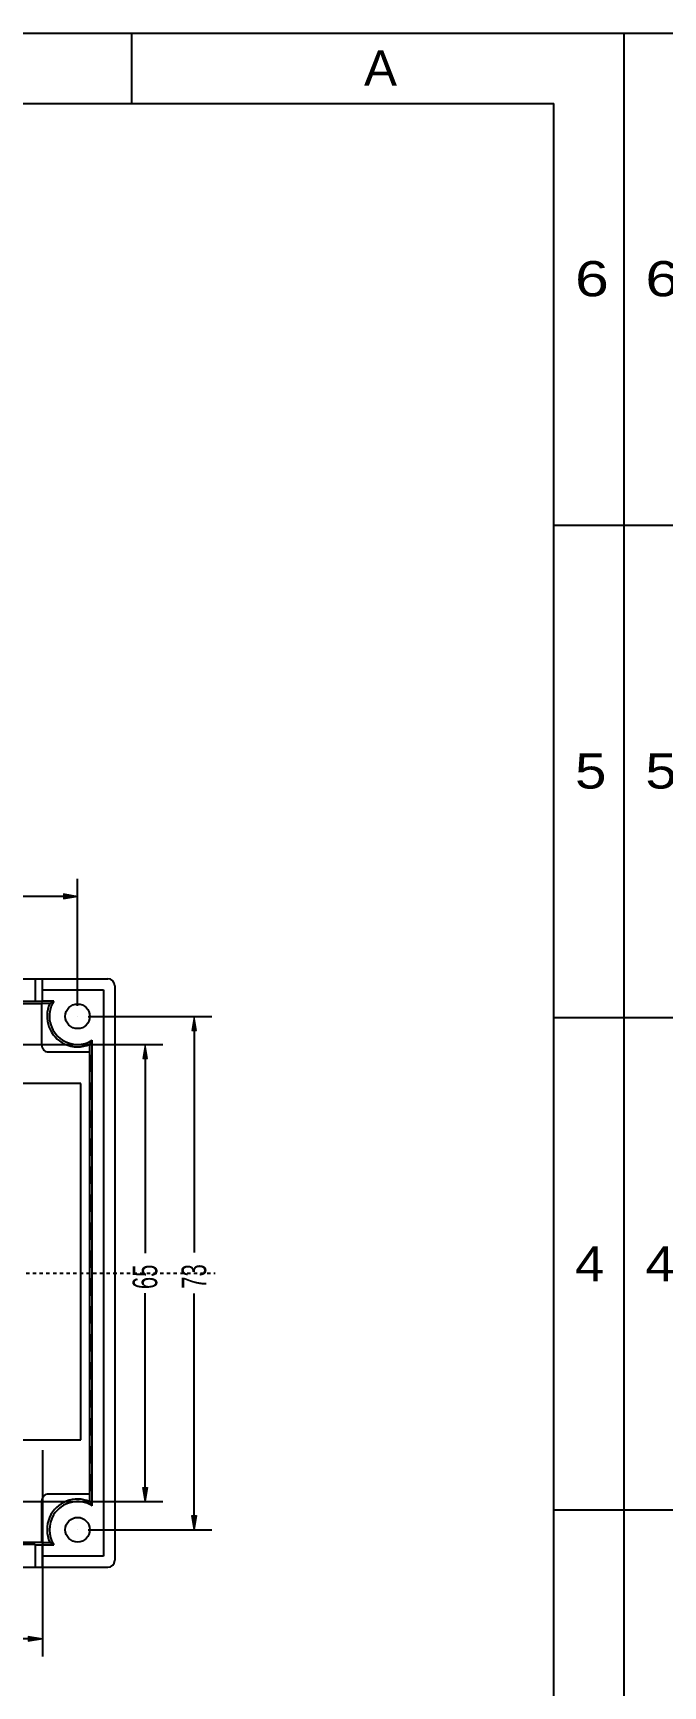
# Model space of a CAD drawing. Header units: inches. Extents: x 0 to 800, y 356 to 444.
# Drawn here: x 107.05 to 125.84, y 394.75 to 444.08 of the extents above; entities that cross this region are included whole.
import ezdxf

# ---------------------------------------------------------------- set-up
doc = ezdxf.new("R2010")
doc.units = ezdxf.units.IN
doc.header["$MEASUREMENT"] = 0
doc.linetypes.add('AI-Linetype-15', pattern=[0.125948, 0.078717, -0.015743, 0.015743, -0.015743])

# ---------------------------------------------------------------- blocks, each defined once
blk = doc.blocks.new('block 398')
at = {"color": 7, "lineweight": 25, "true_color": 0xffffff}
blk.add_lwpolyline([(77.245, 398.286), (109.277, 398.286)], dxfattribs=at)
blk = doc.blocks.new('block 399')
at = {"color": 7, "lineweight": 25, "true_color": 0xffffff}
blk.add_lwpolyline([(109.151, 398.622), (107.324, 398.622)], dxfattribs=at)
blk = doc.blocks.new('block 404')
at = {"color": 7, "lineweight": 25, "true_color": 0xffffff}
blk.add_lwpolyline([(107.324, 398.956), (107.668, 398.956)], dxfattribs=at)
blk = doc.blocks.new('block 405')
at = {"color": 7, "lineweight": 25, "true_color": 0xffffff}
blk.add_lwpolyline([(107.114, 398.963), (106.403, 398.963)], dxfattribs=at)
blk = doc.blocks.new('block 409')
at = {"color": 7, "lineweight": 25, "true_color": 0xffffff}
blk.add_lwpolyline([(107.303, 399.028), (107.546, 399.028)], dxfattribs=at)
blk = doc.blocks.new('block 410')
at = {"color": 7, "lineweight": 25, "true_color": 0xffffff}
blk.add_lwpolyline([(79.222, 399.034), (107.303, 399.034)], dxfattribs=at)
blk = doc.blocks.new('block 418')
at = {"color": 7, "lineweight": 25, "true_color": 0xffffff}
blk.add_lwpolyline([(108.742, 400.473), (107.513, 400.473)], dxfattribs=at)
blk = doc.blocks.new('block 420')
at = {"color": 7, "lineweight": 25, "true_color": 0xffffff}
blk.add_lwpolyline([(108.796, 400.582), (108.746, 400.582)], dxfattribs=at)
blk = doc.blocks.new('block 425')
at = {"color": 7, "lineweight": 25, "true_color": 0xffffff}
blk.add_lwpolyline([(108.796, 401.041), (108.746, 401.041)], dxfattribs=at)
blk = doc.blocks.new('block 428')
at = {"color": 7, "lineweight": 25, "true_color": 0xffffff}
blk.add_lwpolyline([(108.746, 401.416), (108.796, 401.416)], dxfattribs=at)
blk = doc.blocks.new('block 435')
at = {"color": 7, "lineweight": 25, "true_color": 0xffffff}
blk.add_lwpolyline([(108.796, 401.875), (108.746, 401.875)], dxfattribs=at)
blk = doc.blocks.new('block 438')
at = {"color": 7, "lineweight": 25, "true_color": 0xffffff}
blk.add_lwpolyline([(106.175, 402.096), (108.475, 402.096)], dxfattribs=at)
blk = doc.blocks.new('block 440')
at = {"color": 7, "lineweight": 25, "true_color": 0xffffff}
blk.add_lwpolyline([(108.746, 402.25), (108.796, 402.25)], dxfattribs=at)
blk = doc.blocks.new('block 446')
at = {"color": 7, "lineweight": 25, "true_color": 0xffffff}
blk.add_lwpolyline([(108.796, 402.709), (108.746, 402.709)], dxfattribs=at)
blk = doc.blocks.new('block 449')
at = {"color": 7, "lineweight": 25, "true_color": 0xffffff}
blk.add_lwpolyline([(108.746, 403.085), (108.796, 403.085)], dxfattribs=at)
blk = doc.blocks.new('block 456')
at = {"color": 7, "lineweight": 25, "true_color": 0xffffff}
blk.add_lwpolyline([(108.796, 403.544), (108.746, 403.544)], dxfattribs=at)
blk = doc.blocks.new('block 459')
at = {"color": 7, "lineweight": 25, "true_color": 0xffffff}
blk.add_lwpolyline([(108.746, 403.92), (108.796, 403.92)], dxfattribs=at)
blk = doc.blocks.new('block 460')
at = {"color": 7, "lineweight": 25, "true_color": 0xffffff}
blk.add_lwpolyline([(108.796, 404.379), (108.746, 404.379)], dxfattribs=at)
blk = doc.blocks.new('block 465')
at = {"color": 7, "lineweight": 25, "true_color": 0xffffff}
blk.add_lwpolyline([(108.746, 404.754), (108.796, 404.754)], dxfattribs=at)
blk = doc.blocks.new('block 466')
at = {"color": 7, "lineweight": 25, "true_color": 0xffffff}
blk.add_lwpolyline([(108.796, 405.213), (108.746, 405.213)], dxfattribs=at)
blk = doc.blocks.new('block 469')
at = {"color": 7, "lineweight": 25, "true_color": 0xffffff}
blk.add_lwpolyline([(108.746, 405.589), (108.796, 405.589)], dxfattribs=at)
blk = doc.blocks.new('block 470')
at = {"color": 7, "lineweight": 25, "true_color": 0xffffff}
blk.add_lwpolyline([(108.796, 406.048), (108.746, 406.048)], dxfattribs=at)
blk = doc.blocks.new('block 474')
at = {"color": 7, "lineweight": 25, "true_color": 0xffffff}
blk.add_lwpolyline([(108.746, 406.424), (108.796, 406.424)], dxfattribs=at)
blk = doc.blocks.new('block 475')
at = {"color": 7, "lineweight": 25, "true_color": 0xffffff}
blk.add_lwpolyline([(108.796, 406.883), (108.746, 406.883)], dxfattribs=at)
blk = doc.blocks.new('block 478')
at = {"color": 7, "lineweight": 25, "true_color": 0xffffff}
blk.add_lwpolyline([(108.746, 407.258), (108.796, 407.258)], dxfattribs=at)
blk = doc.blocks.new('block 480')
at = {"color": 7, "lineweight": 25, "true_color": 0xffffff}
blk.add_lwpolyline([(108.796, 407.717), (108.746, 407.717)], dxfattribs=at)
blk = doc.blocks.new('block 483')
at = {"color": 7, "lineweight": 25, "true_color": 0xffffff}
blk.add_lwpolyline([(108.746, 408.093), (108.796, 408.093)], dxfattribs=at)
blk = doc.blocks.new('block 484')
at = {"color": 7, "lineweight": 25, "true_color": 0xffffff}
blk.add_lwpolyline([(108.796, 408.552), (108.746, 408.552)], dxfattribs=at)
blk = doc.blocks.new('block 490')
at = {"color": 7, "lineweight": 25, "true_color": 0xffffff}
blk.add_lwpolyline([(108.746, 408.928), (108.796, 408.928)], dxfattribs=at)
blk = doc.blocks.new('block 492')
at = {"color": 7, "lineweight": 25, "true_color": 0xffffff}
blk.add_lwpolyline([(108.796, 409.387), (108.746, 409.387)], dxfattribs=at)
blk = doc.blocks.new('block 495')
at = {"color": 7, "lineweight": 25, "true_color": 0xffffff}
blk.add_lwpolyline([(108.746, 409.762), (108.796, 409.762)], dxfattribs=at)
blk = doc.blocks.new('block 497')
at = {"color": 7, "lineweight": 25, "true_color": 0xffffff}
blk.add_lwpolyline([(108.796, 410.221), (108.746, 410.221)], dxfattribs=at)
blk = doc.blocks.new('block 500')
at = {"color": 7, "lineweight": 25, "true_color": 0xffffff}
blk.add_lwpolyline([(108.746, 410.597), (108.796, 410.597)], dxfattribs=at)
blk = doc.blocks.new('block 511')
at = {"color": 7, "lineweight": 25, "true_color": 0xffffff}
blk.add_lwpolyline([(108.796, 411.056), (108.746, 411.056)], dxfattribs=at)
blk = doc.blocks.new('block 514')
at = {"color": 7, "lineweight": 25, "true_color": 0xffffff}
blk.add_lwpolyline([(108.746, 411.432), (108.796, 411.432)], dxfattribs=at)
blk = doc.blocks.new('block 520')
at = {"color": 7, "lineweight": 25, "true_color": 0xffffff}
blk.add_lwpolyline([(108.796, 411.891), (108.746, 411.891)], dxfattribs=at)
blk = doc.blocks.new('block 523')
at = {"color": 7, "lineweight": 25, "true_color": 0xffffff}
blk.add_lwpolyline([(108.746, 412.266), (108.796, 412.266)], dxfattribs=at)
blk = doc.blocks.new('block 529')
at = {"color": 7, "lineweight": 25, "true_color": 0xffffff}
blk.add_lwpolyline([(108.796, 412.725), (108.746, 412.725)], dxfattribs=at)
blk = doc.blocks.new('block 531')
at = {"color": 7, "lineweight": 25, "true_color": 0xffffff}
blk.add_lwpolyline([(108.475, 412.727), (106.175, 412.727)], dxfattribs=at)
blk = doc.blocks.new('block 551')
at = {"color": 7, "lineweight": 25, "true_color": 0xffffff}
blk.add_lwpolyline([(108.746, 413.101), (108.796, 413.101)], dxfattribs=at)
blk = doc.blocks.new('block 553')
at = {"color": 7, "lineweight": 25, "true_color": 0xffffff}
blk.add_lwpolyline([(108.746, 413.56), (108.796, 413.56)], dxfattribs=at)
blk = doc.blocks.new('block 560')
at = {"color": 7, "lineweight": 25, "true_color": 0xffffff}
blk.add_lwpolyline([(107.513, 413.668), (108.742, 413.668)], dxfattribs=at)
blk = doc.blocks.new('block 574')
at = {"color": 7, "lineweight": 25, "true_color": 0xffffff}
blk.add_lwpolyline([(107.3, 415.107), (79.243, 415.107)], dxfattribs=at)
blk = doc.blocks.new('block 575')
at = {"color": 7, "lineweight": 25, "true_color": 0xffffff}
blk.add_lwpolyline([(107.546, 415.113), (107.3, 415.113)], dxfattribs=at)
blk = doc.blocks.new('block 578')
at = {"color": 7, "lineweight": 25, "true_color": 0xffffff}
blk.add_lwpolyline([(107.114, 415.178), (106.403, 415.178)], dxfattribs=at)
blk = doc.blocks.new('block 580')
at = {"color": 7, "lineweight": 25, "true_color": 0xffffff}
blk.add_lwpolyline([(107.668, 415.185), (107.324, 415.185)], dxfattribs=at)
blk = doc.blocks.new('block 598')
at = {"color": 7, "lineweight": 25, "true_color": 0xffffff}
blk.add_lwpolyline([(107.324, 415.519), (109.151, 415.519)], dxfattribs=at)
blk = doc.blocks.new('block 599')
at = {"color": 7, "lineweight": 25, "true_color": 0xffffff}
blk.add_lwpolyline([(77.245, 415.855), (109.277, 415.855)], dxfattribs=at)
blk = doc.blocks.new('block 613')
at = {"color": 7, "lineweight": 25, "true_color": 0xffffff}
blk.add_lwpolyline([(107.3, 400.259), (107.303, 399.028)], dxfattribs=at)
blk = doc.blocks.new('block 614')
at = {"color": 7, "lineweight": 25, "true_color": 0xffffff}
blk.add_lwpolyline([(107.114, 415.855), (107.114, 415.182)], dxfattribs=at)
blk = doc.blocks.new('block 615')
at = {"color": 7, "lineweight": 25, "true_color": 0xffffff}
blk.add_lwpolyline([(107.114, 398.96), (107.114, 398.286)], dxfattribs=at)
blk = doc.blocks.new('block 616')
at = {"color": 7, "lineweight": 25, "true_color": 0xffffff}
blk.add_lwpolyline([(107.3, 415.113), (107.3, 413.882)], dxfattribs=at)
blk = doc.blocks.new('block 617')
at = {"color": 7, "lineweight": 25, "true_color": 0xffffff}
blk.add_lwpolyline([(107.324, 398.286), (107.324, 398.956)], dxfattribs=at)
blk = doc.blocks.new('block 618')
at = {"color": 7, "lineweight": 25, "true_color": 0xffffff}
blk.add_lwpolyline([(107.324, 415.185), (107.324, 415.855)], dxfattribs=at)
blk = doc.blocks.new('block 619')
at = {"color": 7, "lineweight": 25, "true_color": 0xffffff}
blk.add_lwpolyline([(108.475, 402.096), (108.475, 412.727)], dxfattribs=at)
blk = doc.blocks.new('block 620')
at = {"color": 7, "lineweight": 25, "true_color": 0xffffff}
blk.add_lwpolyline([(108.736, 400.473), (108.736, 413.668)], dxfattribs=at)
blk = doc.blocks.new('block 621')
at = {"color": 7, "lineweight": 25, "true_color": 0xffffff}
blk.add_lwpolyline([(108.742, 400.244), (108.742, 400.473)], dxfattribs=at)
blk = doc.blocks.new('block 622')
at = {"color": 7, "lineweight": 25, "true_color": 0xffffff}
blk.add_lwpolyline([(108.742, 413.668), (108.742, 413.897)], dxfattribs=at)
blk = doc.blocks.new('block 623')
at = {"color": 7, "lineweight": 25, "true_color": 0xffffff}
blk.add_lwpolyline([(108.814, 400.124), (108.814, 414.017)], dxfattribs=at)
blk = doc.blocks.new('block 624')
at = {"color": 7, "lineweight": 25, "true_color": 0xffffff}
blk.add_lwpolyline([(109.151, 415.519), (109.151, 398.622)], dxfattribs=at)
blk = doc.blocks.new('block 625')
at = {"color": 7, "lineweight": 25, "true_color": 0xffffff}
blk.add_lwpolyline([(109.487, 415.645), (109.487, 398.496)], dxfattribs=at)
blk = doc.blocks.new('block 876')
at = {"color": 7, "lineweight": 25, "true_color": 0xffffff}
blk.add_open_spline([(108.814, 400.124), (108.792, 400.165), (108.768, 400.205), (108.742, 400.244)], degree=3, dxfattribs=at)
blk = doc.blocks.new('block 877')
at = {"color": 7, "lineweight": 25, "true_color": 0xffffff}
blk.add_open_spline([(107.546, 399.028), (107.585, 399.003), (107.626, 398.979), (107.668, 398.956)], degree=3, dxfattribs=at)
blk = doc.blocks.new('block 878')
at = {"color": 7, "lineweight": 25, "true_color": 0xffffff}
blk.add_open_spline([(108.742, 400.244), (108.281, 400.447), (107.743, 400.237), (107.54, 399.776), (107.435, 399.537), (107.437, 399.266), (107.546, 399.028)], degree=3, knots=[0, 0, 0, 0, 1, 1, 1, 2, 2, 2, 2], dxfattribs=at)
blk = doc.blocks.new('block 879')
at = {"color": 7, "lineweight": 25, "true_color": 0xffffff}
blk.add_open_spline([(108.814, 400.124), (108.419, 400.367), (107.902, 400.244), (107.66, 399.849), (107.491, 399.574), (107.494, 399.228), (107.668, 398.956)], degree=3, knots=[0, 0, 0, 0, 1, 1, 1, 2, 2, 2, 2], dxfattribs=at)
blk = doc.blocks.new('block 882')
at = {"color": 7, "lineweight": 25, "true_color": 0xffffff}
blk.add_open_spline([(108.742, 399.409), (108.742, 399.611), (108.578, 399.776), (108.375, 399.776), (108.172, 399.776), (108.007, 399.611), (108.007, 399.409), (108.007, 399.206), (108.172, 399.041), (108.375, 399.041), (108.578, 399.041), (108.742, 399.206), (108.742, 399.409), (108.742, 399.409), (108.742, 399.409), (108.742, 399.409)], degree=3, knots=[0, 0, 0, 0, 1, 1, 1, 2, 2, 2, 3, 3, 3, 4, 4, 4, 5, 5, 5, 5], dxfattribs=at)
blk = doc.blocks.new('block 887')
at = {"color": 7, "lineweight": 25, "true_color": 0xffffff}
blk.add_open_spline([(109.277, 398.286), (109.393, 398.286), (109.487, 398.38), (109.487, 398.496)], degree=3, dxfattribs=at)
blk = doc.blocks.new('block 888')
at = {"color": 7, "lineweight": 25, "true_color": 0xffffff}
blk.add_open_spline([(108.742, 413.897), (108.768, 413.937), (108.792, 413.977), (108.814, 414.017)], degree=3, dxfattribs=at)
blk = doc.blocks.new('block 889')
at = {"color": 7, "lineweight": 25, "true_color": 0xffffff}
blk.add_open_spline([(107.668, 415.185), (107.626, 415.163), (107.585, 415.138), (107.546, 415.113)], degree=3, dxfattribs=at)
blk = doc.blocks.new('block 890')
at = {"color": 7, "lineweight": 25, "true_color": 0xffffff}
blk.add_open_spline([(107.546, 415.113), (107.335, 414.655), (107.537, 414.113), (107.995, 413.903), (108.231, 413.794), (108.503, 413.792), (108.742, 413.897)], degree=3, knots=[0, 0, 0, 0, 1, 1, 1, 2, 2, 2, 2], dxfattribs=at)
blk = doc.blocks.new('block 891')
at = {"color": 7, "lineweight": 25, "true_color": 0xffffff}
blk.add_open_spline([(107.668, 415.185), (107.417, 414.795), (107.531, 414.275), (107.922, 414.025), (108.193, 413.852), (108.54, 413.848), (108.814, 414.017)], degree=3, knots=[0, 0, 0, 0, 1, 1, 1, 2, 2, 2, 2], dxfattribs=at)
blk = doc.blocks.new('block 894')
at = {"color": 7, "lineweight": 25, "true_color": 0xffffff}
blk.add_open_spline([(108.742, 414.732), (108.742, 414.935), (108.578, 415.1), (108.375, 415.1), (108.172, 415.1), (108.007, 414.935), (108.007, 414.732), (108.007, 414.529), (108.172, 414.365), (108.375, 414.365), (108.578, 414.365), (108.742, 414.529), (108.742, 414.732), (108.742, 414.732), (108.742, 414.732), (108.742, 414.732)], degree=3, knots=[0, 0, 0, 0, 1, 1, 1, 2, 2, 2, 3, 3, 3, 4, 4, 4, 5, 5, 5, 5], dxfattribs=at)
blk = doc.blocks.new('block 902')
at = {"color": 7, "lineweight": 25, "true_color": 0xffffff}
blk.add_open_spline([(109.487, 415.645), (109.487, 415.761), (109.393, 415.855), (109.277, 415.855)], degree=3, dxfattribs=at)
blk = doc.blocks.new('block 920')
at = {"color": 7, "lineweight": 25, "true_color": 0xffffff}
blk.add_open_spline([(107.3, 413.882), (107.3, 413.854), (107.306, 413.827), (107.316, 413.801), (107.327, 413.775), (107.343, 413.752), (107.362, 413.732), (107.382, 413.712), (107.406, 413.696), (107.431, 413.686), (107.457, 413.674), (107.485, 413.668), (107.513, 413.668)], degree=3, knots=[0, 0, 0, 0, 1, 1, 1, 2, 2, 2, 3, 3, 3, 4, 4, 4, 4], dxfattribs=at)
blk = doc.blocks.new('block 921')
at = {"color": 7, "lineweight": 25, "true_color": 0xffffff}
blk.add_open_spline([(107.513, 400.473), (107.486, 400.473), (107.458, 400.467), (107.432, 400.456), (107.406, 400.445), (107.383, 400.43), (107.363, 400.41), (107.344, 400.39), (107.328, 400.367), (107.316, 400.341), (107.306, 400.315), (107.3, 400.287), (107.3, 400.259)], degree=3, knots=[0, 0, 0, 0, 1, 1, 1, 2, 2, 2, 3, 3, 3, 4, 4, 4, 4], dxfattribs=at)
blk = doc.blocks.new('block 940')
at = {"color": 7, "lineweight": 25, "true_color": 0xffffff}
blk.add_open_spline([(108.796, 400.582), (108.798, 400.582), (108.798, 400.684), (108.798, 400.811), (108.798, 400.938), (108.798, 401.041), (108.796, 401.041)], degree=3, knots=[0, 0, 0, 0, 1, 1, 1, 2, 2, 2, 2], dxfattribs=at)
blk = doc.blocks.new('block 941')
at = {"color": 7, "lineweight": 25, "true_color": 0xffffff}
blk.add_open_spline([(108.796, 413.101), (108.798, 413.101), (108.798, 413.204), (108.798, 413.33), (108.798, 413.457), (108.798, 413.56), (108.796, 413.56)], degree=3, knots=[0, 0, 0, 0, 1, 1, 1, 2, 2, 2, 2], dxfattribs=at)
blk = doc.blocks.new('block 942')
at = {"color": 7, "lineweight": 25, "true_color": 0xffffff}
blk.add_open_spline([(108.796, 412.266), (108.798, 412.266), (108.798, 412.369), (108.798, 412.496), (108.798, 412.622), (108.798, 412.725), (108.796, 412.725)], degree=3, knots=[0, 0, 0, 0, 1, 1, 1, 2, 2, 2, 2], dxfattribs=at)
blk = doc.blocks.new('block 943')
at = {"color": 7, "lineweight": 25, "true_color": 0xffffff}
blk.add_open_spline([(108.796, 411.432), (108.798, 411.432), (108.798, 411.534), (108.798, 411.661), (108.798, 411.788), (108.798, 411.891), (108.796, 411.891)], degree=3, knots=[0, 0, 0, 0, 1, 1, 1, 2, 2, 2, 2], dxfattribs=at)
blk = doc.blocks.new('block 944')
at = {"color": 7, "lineweight": 25, "true_color": 0xffffff}
blk.add_open_spline([(108.796, 410.597), (108.798, 410.597), (108.798, 410.7), (108.798, 410.826), (108.798, 410.953), (108.798, 411.056), (108.796, 411.056)], degree=3, knots=[0, 0, 0, 0, 1, 1, 1, 2, 2, 2, 2], dxfattribs=at)
blk = doc.blocks.new('block 945')
at = {"color": 7, "lineweight": 25, "true_color": 0xffffff}
blk.add_open_spline([(108.796, 409.762), (108.798, 409.762), (108.798, 409.865), (108.798, 409.992), (108.798, 410.119), (108.798, 410.221), (108.796, 410.221)], degree=3, knots=[0, 0, 0, 0, 1, 1, 1, 2, 2, 2, 2], dxfattribs=at)
blk = doc.blocks.new('block 946')
at = {"color": 7, "lineweight": 25, "true_color": 0xffffff}
blk.add_open_spline([(108.796, 408.928), (108.798, 408.928), (108.798, 409.03), (108.798, 409.157), (108.798, 409.284), (108.798, 409.387), (108.796, 409.387)], degree=3, knots=[0, 0, 0, 0, 1, 1, 1, 2, 2, 2, 2], dxfattribs=at)
blk = doc.blocks.new('block 947')
at = {"color": 7, "lineweight": 25, "true_color": 0xffffff}
blk.add_open_spline([(108.796, 408.093), (108.798, 408.093), (108.798, 408.196), (108.798, 408.322), (108.798, 408.449), (108.798, 408.552), (108.796, 408.552)], degree=3, knots=[0, 0, 0, 0, 1, 1, 1, 2, 2, 2, 2], dxfattribs=at)
blk = doc.blocks.new('block 948')
at = {"color": 7, "lineweight": 25, "true_color": 0xffffff}
blk.add_open_spline([(108.796, 407.258), (108.798, 407.258), (108.798, 407.361), (108.798, 407.488), (108.798, 407.615), (108.798, 407.717), (108.796, 407.717)], degree=3, knots=[0, 0, 0, 0, 1, 1, 1, 2, 2, 2, 2], dxfattribs=at)
blk = doc.blocks.new('block 949')
at = {"color": 7, "lineweight": 25, "true_color": 0xffffff}
blk.add_open_spline([(108.796, 406.424), (108.798, 406.424), (108.798, 406.526), (108.798, 406.653), (108.798, 406.78), (108.798, 406.883), (108.796, 406.883)], degree=3, knots=[0, 0, 0, 0, 1, 1, 1, 2, 2, 2, 2], dxfattribs=at)
blk = doc.blocks.new('block 950')
at = {"color": 7, "lineweight": 25, "true_color": 0xffffff}
blk.add_open_spline([(108.796, 405.589), (108.798, 405.589), (108.798, 405.692), (108.798, 405.819), (108.798, 405.945), (108.798, 406.048), (108.796, 406.048)], degree=3, knots=[0, 0, 0, 0, 1, 1, 1, 2, 2, 2, 2], dxfattribs=at)
blk = doc.blocks.new('block 951')
at = {"color": 7, "lineweight": 25, "true_color": 0xffffff}
blk.add_open_spline([(108.796, 404.754), (108.798, 404.754), (108.798, 404.857), (108.798, 404.984), (108.798, 405.111), (108.798, 405.213), (108.796, 405.213)], degree=3, knots=[0, 0, 0, 0, 1, 1, 1, 2, 2, 2, 2], dxfattribs=at)
blk = doc.blocks.new('block 952')
at = {"color": 7, "lineweight": 25, "true_color": 0xffffff}
blk.add_open_spline([(108.796, 403.92), (108.798, 403.92), (108.798, 404.022), (108.798, 404.149), (108.798, 404.276), (108.798, 404.379), (108.796, 404.379)], degree=3, knots=[0, 0, 0, 0, 1, 1, 1, 2, 2, 2, 2], dxfattribs=at)
blk = doc.blocks.new('block 953')
at = {"color": 7, "lineweight": 25, "true_color": 0xffffff}
blk.add_open_spline([(108.796, 403.085), (108.798, 403.085), (108.798, 403.188), (108.798, 403.315), (108.798, 403.441), (108.798, 403.544), (108.796, 403.544)], degree=3, knots=[0, 0, 0, 0, 1, 1, 1, 2, 2, 2, 2], dxfattribs=at)
blk = doc.blocks.new('block 954')
at = {"color": 7, "lineweight": 25, "true_color": 0xffffff}
blk.add_open_spline([(108.796, 402.25), (108.798, 402.25), (108.798, 402.354), (108.798, 402.48), (108.798, 402.607), (108.798, 402.709), (108.796, 402.709)], degree=3, knots=[0, 0, 0, 0, 1, 1, 1, 2, 2, 2, 2], dxfattribs=at)
blk = doc.blocks.new('block 955')
at = {"color": 7, "lineweight": 25, "true_color": 0xffffff}
blk.add_open_spline([(108.796, 401.416), (108.798, 401.416), (108.798, 401.519), (108.798, 401.646), (108.798, 401.772), (108.798, 401.875), (108.796, 401.875)], degree=3, knots=[0, 0, 0, 0, 1, 1, 1, 2, 2, 2, 2], dxfattribs=at)
blk = doc.blocks.new('block 956')
at = {"color": 7, "lineweight": 25, "true_color": 0xffffff}
blk.add_open_spline([(108.746, 405.213), (108.745, 405.213), (108.744, 405.111), (108.744, 404.984), (108.744, 404.857), (108.745, 404.754), (108.746, 404.754)], degree=3, knots=[0, 0, 0, 0, 1, 1, 1, 2, 2, 2, 2], dxfattribs=at)
blk = doc.blocks.new('block 957')
at = {"color": 7, "lineweight": 25, "true_color": 0xffffff}
blk.add_open_spline([(108.746, 411.891), (108.745, 411.891), (108.744, 411.788), (108.744, 411.661), (108.744, 411.534), (108.745, 411.432), (108.746, 411.432)], degree=3, knots=[0, 0, 0, 0, 1, 1, 1, 2, 2, 2, 2], dxfattribs=at)
blk = doc.blocks.new('block 959')
at = {"color": 7, "lineweight": 25, "true_color": 0xffffff}
blk.add_open_spline([(107.114, 415.182), (107.114, 415.183), (107.208, 415.184), (107.324, 415.184)], degree=3, dxfattribs=at)
blk = doc.blocks.new('block 960')
at = {"color": 7, "lineweight": 25, "true_color": 0xffffff}
blk.add_open_spline([(107.114, 398.96), (107.114, 398.959), (107.208, 398.958), (107.324, 398.958)], degree=3, dxfattribs=at)
blk = doc.blocks.new('block 961')
at = {"color": 7, "lineweight": 25, "true_color": 0xffffff}
blk.add_open_spline([(108.746, 404.379), (108.745, 404.379), (108.744, 404.276), (108.744, 404.149), (108.744, 404.022), (108.745, 403.92), (108.746, 403.92)], degree=3, knots=[0, 0, 0, 0, 1, 1, 1, 2, 2, 2, 2], dxfattribs=at)
blk = doc.blocks.new('block 962')
at = {"color": 7, "lineweight": 25, "true_color": 0xffffff}
blk.add_open_spline([(108.746, 413.56), (108.745, 413.56), (108.744, 413.457), (108.744, 413.33), (108.744, 413.204), (108.745, 413.101), (108.746, 413.101)], degree=3, knots=[0, 0, 0, 0, 1, 1, 1, 2, 2, 2, 2], dxfattribs=at)
blk = doc.blocks.new('block 963')
at = {"color": 7, "lineweight": 25, "true_color": 0xffffff}
blk.add_open_spline([(108.746, 411.056), (108.745, 411.056), (108.744, 410.953), (108.744, 410.826), (108.744, 410.7), (108.745, 410.597), (108.746, 410.597)], degree=3, knots=[0, 0, 0, 0, 1, 1, 1, 2, 2, 2, 2], dxfattribs=at)
blk = doc.blocks.new('block 965')
at = {"color": 7, "lineweight": 25, "true_color": 0xffffff}
blk.add_open_spline([(108.746, 403.544), (108.745, 403.544), (108.744, 403.441), (108.744, 403.315), (108.744, 403.188), (108.745, 403.085), (108.746, 403.085)], degree=3, knots=[0, 0, 0, 0, 1, 1, 1, 2, 2, 2, 2], dxfattribs=at)
blk = doc.blocks.new('block 966')
at = {"color": 7, "lineweight": 25, "true_color": 0xffffff}
blk.add_open_spline([(108.746, 410.221), (108.745, 410.221), (108.744, 410.119), (108.744, 409.992), (108.744, 409.865), (108.745, 409.762), (108.746, 409.762)], degree=3, knots=[0, 0, 0, 0, 1, 1, 1, 2, 2, 2, 2], dxfattribs=at)
blk = doc.blocks.new('block 968')
at = {"color": 7, "lineweight": 25, "true_color": 0xffffff}
blk.add_open_spline([(108.746, 402.709), (108.745, 402.709), (108.744, 402.607), (108.744, 402.48), (108.744, 402.354), (108.745, 402.25), (108.746, 402.25)], degree=3, knots=[0, 0, 0, 0, 1, 1, 1, 2, 2, 2, 2], dxfattribs=at)
blk = doc.blocks.new('block 970')
at = {"color": 7, "lineweight": 25, "true_color": 0xffffff}
blk.add_open_spline([(108.746, 409.387), (108.745, 409.387), (108.744, 409.284), (108.744, 409.157), (108.744, 409.03), (108.745, 408.928), (108.746, 408.928)], degree=3, knots=[0, 0, 0, 0, 1, 1, 1, 2, 2, 2, 2], dxfattribs=at)
blk = doc.blocks.new('block 971')
at = {"color": 7, "lineweight": 25, "true_color": 0xffffff}
blk.add_open_spline([(108.746, 401.875), (108.745, 401.875), (108.744, 401.772), (108.744, 401.646), (108.744, 401.519), (108.745, 401.416), (108.746, 401.416)], degree=3, knots=[0, 0, 0, 0, 1, 1, 1, 2, 2, 2, 2], dxfattribs=at)
blk = doc.blocks.new('block 975')
at = {"color": 7, "lineweight": 25, "true_color": 0xffffff}
blk.add_open_spline([(108.746, 408.552), (108.745, 408.552), (108.744, 408.449), (108.744, 408.322), (108.744, 408.196), (108.745, 408.093), (108.746, 408.093)], degree=3, knots=[0, 0, 0, 0, 1, 1, 1, 2, 2, 2, 2], dxfattribs=at)
blk = doc.blocks.new('block 980')
at = {"color": 7, "lineweight": 25, "true_color": 0xffffff}
blk.add_open_spline([(108.746, 407.717), (108.745, 407.717), (108.744, 407.615), (108.744, 407.488), (108.744, 407.361), (108.745, 407.258), (108.746, 407.258)], degree=3, knots=[0, 0, 0, 0, 1, 1, 1, 2, 2, 2, 2], dxfattribs=at)
blk = doc.blocks.new('block 982')
at = {"color": 7, "lineweight": 25, "true_color": 0xffffff}
blk.add_open_spline([(108.746, 406.883), (108.745, 406.883), (108.744, 406.78), (108.744, 406.653), (108.744, 406.526), (108.745, 406.424), (108.746, 406.424)], degree=3, knots=[0, 0, 0, 0, 1, 1, 1, 2, 2, 2, 2], dxfattribs=at)
blk = doc.blocks.new('block 987')
at = {"color": 7, "lineweight": 25, "true_color": 0xffffff}
blk.add_open_spline([(108.746, 401.041), (108.745, 401.041), (108.744, 400.938), (108.744, 400.811), (108.744, 400.684), (108.745, 400.582), (108.746, 400.582)], degree=3, knots=[0, 0, 0, 0, 1, 1, 1, 2, 2, 2, 2], dxfattribs=at)
blk = doc.blocks.new('block 988')
at = {"color": 7, "lineweight": 25, "true_color": 0xffffff}
blk.add_open_spline([(108.746, 412.725), (108.745, 412.725), (108.744, 412.622), (108.744, 412.496), (108.744, 412.369), (108.745, 412.266), (108.746, 412.266)], degree=3, knots=[0, 0, 0, 0, 1, 1, 1, 2, 2, 2, 2], dxfattribs=at)
blk = doc.blocks.new('block 989')
at = {"color": 7, "lineweight": 25, "true_color": 0xffffff}
blk.add_open_spline([(108.746, 406.048), (108.745, 406.048), (108.744, 405.945), (108.744, 405.819), (108.744, 405.692), (108.745, 405.589), (108.746, 405.589)], degree=3, knots=[0, 0, 0, 0, 1, 1, 1, 2, 2, 2, 2], dxfattribs=at)
blk = doc.blocks.new('block 3127')
at = {"color": 5, "lineweight": 25, "true_color": 0x0000ff}
blk.add_lwpolyline([(78.147, 415.047), (78.147, 418.839)], dxfattribs=at)
blk = doc.blocks.new('block 3128')
at = {"color": 5, "lineweight": 25, "true_color": 0x0000ff}
blk.add_lwpolyline([(108.375, 415.047), (108.375, 418.839)], dxfattribs=at)
blk = doc.blocks.new('block 3129')
at = {"color": 5, "lineweight": 25, "true_color": 0x0000ff}
blk.add_lwpolyline([(78.567, 418.314), (92.442, 418.314)], dxfattribs=at)
blk = doc.blocks.new('block 3130')
at = {"color": 5, "lineweight": 25, "true_color": 0x0000ff}
blk.add_lwpolyline([(107.955, 418.314), (94.081, 418.314)], dxfattribs=at)
blk = doc.blocks.new('block 3131')
at = {"true_color": 0x0000ff}
h = blk.add_hatch(color=5, dxfattribs=at)
h.dxf.hatch_style = 2
h.paths.add_polyline_path([(78.567, 418.384), (78.567, 418.244), (78.147, 418.314)])
at = {"lineweight": 0}
blk.add_lwpolyline([(78.567, 418.384), (78.567, 418.244), (78.147, 418.314), (78.567, 418.384)], dxfattribs=at)
blk = doc.blocks.new('block 3132')
at = {"true_color": 0x0000ff}
h = blk.add_hatch(color=5, dxfattribs=at)
h.dxf.hatch_style = 2
h.paths.add_polyline_path([(107.955, 418.384), (107.955, 418.244), (108.375, 418.314)])
at = {"lineweight": 0}
blk.add_lwpolyline([(107.955, 418.384), (107.955, 418.244), (108.375, 418.314), (107.955, 418.384)], dxfattribs=at)
blk = doc.blocks.new('block 3133')
at = {"color": 3, "true_color": 0x00ff00, "insert": (92.511, 417.947), "char_height": 0.7347, "attachment_point": 7}
blk.add_mtext('\\fAdobe Song Std L|b0|i0|c0|p34;\\W0.67;144', dxfattribs=at)
blk = doc.blocks.new('block 3134')
at = {"lineweight": 0}
blk.add_lwpolyline([(78.147, 414.732), (78.147, 414.732)], dxfattribs=at)
blk = doc.blocks.new('block 3135')
at = {"lineweight": 0}
blk.add_lwpolyline([(108.375, 414.732), (108.375, 414.732)], dxfattribs=at)
blk = doc.blocks.new('block 3136')
at = {"lineweight": 0}
blk.add_lwpolyline([(108.375, 418.314), (108.375, 418.314)], dxfattribs=at)
blk = doc.blocks.new('block 3126')
for name in ['block 3127', 'block 3131', 'block 3133', 'block 3132', 'block 3128', 'block 3129', 'block 3130', 'block 3136', 'block 3134', 'block 3135']:
    blk.add_blockref(name, (0, 0))
blk = doc.blocks.new('block 3138')
at = {"color": 5, "lineweight": 25, "true_color": 0x0000ff}
blk.add_lwpolyline([(106.695, 413.893), (110.92, 413.893)], dxfattribs=at)
blk = doc.blocks.new('block 3139')
at = {"color": 5, "lineweight": 25, "true_color": 0x0000ff}
blk.add_lwpolyline([(106.695, 400.249), (110.92, 400.249)], dxfattribs=at)
blk = doc.blocks.new('block 3140')
at = {"color": 5, "lineweight": 25, "true_color": 0x0000ff}
blk.add_lwpolyline([(110.395, 413.473), (110.395, 407.667)], dxfattribs=at)
blk = doc.blocks.new('block 3141')
at = {"color": 5, "lineweight": 25, "true_color": 0x0000ff}
blk.add_lwpolyline([(110.395, 400.668), (110.395, 406.474)], dxfattribs=at)
blk = doc.blocks.new('block 3142')
at = {"true_color": 0x0000ff}
h = blk.add_hatch(color=5, dxfattribs=at)
h.dxf.hatch_style = 2
h.paths.add_polyline_path([(110.325, 413.473), (110.465, 413.473), (110.395, 413.893)])
at = {"lineweight": 0}
blk.add_lwpolyline([(110.325, 413.473), (110.465, 413.473), (110.395, 413.893), (110.325, 413.473)], dxfattribs=at)
blk = doc.blocks.new('block 3143')
at = {"true_color": 0x0000ff}
h = blk.add_hatch(color=5, dxfattribs=at)
h.dxf.hatch_style = 2
h.paths.add_polyline_path([(110.325, 400.668), (110.465, 400.668), (110.395, 400.249)])
at = {"lineweight": 0}
blk.add_lwpolyline([(110.325, 400.668), (110.465, 400.668), (110.395, 400.249), (110.325, 400.668)], dxfattribs=at)
blk = doc.blocks.new('block 3144')
at = {"color": 3, "true_color": 0x00ff00, "insert": (110.763, 406.59), "char_height": 0.7347, "attachment_point": 7, "rotation": 90}
blk.add_mtext('\\fAdobe Song Std L|b0|i0|c0|p34;\\W0.67;65', dxfattribs=at)
blk = doc.blocks.new('block 3145')
at = {"lineweight": 0}
blk.add_lwpolyline([(106.38, 413.893), (106.38, 413.893)], dxfattribs=at)
blk = doc.blocks.new('block 3146')
at = {"lineweight": 0}
blk.add_lwpolyline([(106.38, 400.249), (106.38, 400.249)], dxfattribs=at)
blk = doc.blocks.new('block 3147')
at = {"lineweight": 0}
blk.add_lwpolyline([(110.395, 400.249), (110.395, 400.249)], dxfattribs=at)
blk = doc.blocks.new('block 3137')
for name in ['block 3145', 'block 3138', 'block 3142', 'block 3140', 'block 3144', 'block 3141', 'block 3143', 'block 3146', 'block 3139', 'block 3147']:
    blk.add_blockref(name, (0, 0))
blk = doc.blocks.new('block 3149')
at = {"color": 5, "lineweight": 25, "true_color": 0x0000ff}
blk.add_lwpolyline([(108.689, 414.732), (112.38, 414.732)], dxfattribs=at)
blk = doc.blocks.new('block 3150')
at = {"color": 5, "lineweight": 25, "true_color": 0x0000ff}
blk.add_lwpolyline([(108.689, 399.409), (112.38, 399.409)], dxfattribs=at)
blk = doc.blocks.new('block 3151')
at = {"color": 5, "lineweight": 25, "true_color": 0x0000ff}
blk.add_lwpolyline([(111.856, 414.312), (111.856, 407.679)], dxfattribs=at)
blk = doc.blocks.new('block 3152')
at = {"color": 5, "lineweight": 25, "true_color": 0x0000ff}
blk.add_lwpolyline([(111.856, 399.828), (111.856, 406.462)], dxfattribs=at)
blk = doc.blocks.new('block 3153')
at = {"true_color": 0x0000ff}
h = blk.add_hatch(color=5, dxfattribs=at)
h.dxf.hatch_style = 2
h.paths.add_polyline_path([(111.786, 414.312), (111.926, 414.312), (111.856, 414.732)])
at = {"lineweight": 0}
blk.add_lwpolyline([(111.786, 414.312), (111.926, 414.312), (111.856, 414.732), (111.786, 414.312)], dxfattribs=at)
blk = doc.blocks.new('block 3154')
at = {"true_color": 0x0000ff}
h = blk.add_hatch(color=5, dxfattribs=at)
h.dxf.hatch_style = 2
h.paths.add_polyline_path([(111.786, 399.828), (111.926, 399.828), (111.856, 399.409)])
at = {"lineweight": 0}
blk.add_lwpolyline([(111.786, 399.828), (111.926, 399.828), (111.856, 399.409), (111.786, 399.828)], dxfattribs=at)
blk = doc.blocks.new('block 3155')
at = {"color": 3, "true_color": 0x00ff00, "insert": (112.224, 406.602), "char_height": 0.7347, "attachment_point": 7, "rotation": 90}
blk.add_mtext('\\fAdobe Song Std L|b0|i0|c0|p34;\\W0.67;73', dxfattribs=at)
blk = doc.blocks.new('block 3156')
at = {"lineweight": 0}
blk.add_lwpolyline([(108.375, 414.732), (108.375, 414.732)], dxfattribs=at)
blk = doc.blocks.new('block 3157')
at = {"lineweight": 0}
blk.add_lwpolyline([(108.375, 399.409), (108.375, 399.409)], dxfattribs=at)
blk = doc.blocks.new('block 3158')
at = {"lineweight": 0}
blk.add_lwpolyline([(111.856, 399.409), (111.856, 399.409)], dxfattribs=at)
blk = doc.blocks.new('block 3148')
for name in ['block 3156', 'block 3149', 'block 3153', 'block 3151', 'block 3155', 'block 3152', 'block 3154', 'block 3157', 'block 3150', 'block 3158']:
    blk.add_blockref(name, (0, 0))
blk = doc.blocks.new('block 3479')
at = {"color": 6, "linetype": 'AI-Linetype-15', "lineweight": 25, "true_color": 0xff00ff}
blk.add_lwpolyline([(74.042, 407.07), (112.48, 407.07)], dxfattribs=at)
blk = doc.blocks.new('block 3492')
at = {"color": 5, "lineweight": 25, "true_color": 0x0000ff}
blk.add_lwpolyline([(79.197, 401.781), (79.197, 395.627)], dxfattribs=at)
blk = doc.blocks.new('block 3493')
at = {"color": 5, "lineweight": 25, "true_color": 0x0000ff}
blk.add_lwpolyline([(107.325, 401.781), (107.325, 395.627)], dxfattribs=at)
blk = doc.blocks.new('block 3494')
at = {"color": 5, "lineweight": 25, "true_color": 0x0000ff}
blk.add_lwpolyline([(79.617, 396.152), (92.442, 396.152)], dxfattribs=at)
blk = doc.blocks.new('block 3495')
at = {"color": 5, "lineweight": 25, "true_color": 0x0000ff}
blk.add_lwpolyline([(106.905, 396.152), (94.081, 396.152)], dxfattribs=at)
blk = doc.blocks.new('block 3496')
at = {"true_color": 0x0000ff}
h = blk.add_hatch(color=5, dxfattribs=at)
h.dxf.hatch_style = 2
h.paths.add_polyline_path([(79.617, 396.222), (79.617, 396.082), (79.197, 396.152)])
at = {"lineweight": 0}
blk.add_lwpolyline([(79.617, 396.222), (79.617, 396.082), (79.197, 396.152), (79.617, 396.222)], dxfattribs=at)
blk = doc.blocks.new('block 3497')
at = {"true_color": 0x0000ff}
h = blk.add_hatch(color=5, dxfattribs=at)
h.dxf.hatch_style = 2
h.paths.add_polyline_path([(106.905, 396.222), (106.905, 396.082), (107.325, 396.152)])
at = {"lineweight": 0}
blk.add_lwpolyline([(106.905, 396.222), (106.905, 396.082), (107.325, 396.152), (106.905, 396.222)], dxfattribs=at)
blk = doc.blocks.new('block 3498')
at = {"color": 3, "true_color": 0x00ff00, "insert": (92.511, 395.784), "char_height": 0.7347, "attachment_point": 7}
blk.add_mtext('\\fAdobe Song Std L|b0|i0|c0|p34;\\W0.67;134', dxfattribs=at)
blk = doc.blocks.new('block 3499')
at = {"lineweight": 0}
blk.add_lwpolyline([(79.197, 402.096), (79.197, 402.096)], dxfattribs=at)
blk = doc.blocks.new('block 3500')
at = {"lineweight": 0}
blk.add_lwpolyline([(107.325, 402.096), (107.325, 402.096)], dxfattribs=at)
blk = doc.blocks.new('block 3501')
at = {"lineweight": 0}
blk.add_lwpolyline([(107.325, 396.152), (107.325, 396.152)], dxfattribs=at)
blk = doc.blocks.new('block 3491')
for name in ['block 3499', 'block 3500', 'block 3492', 'block 3493', 'block 3496', 'block 3498', 'block 3497', 'block 3494', 'block 3495', 'block 3501']:
    blk.add_blockref(name, (0, 0))
blk = doc.blocks.new('block 4108')
at = {"color": 7, "lineweight": 25, "true_color": 0xffffff}
blk.add_lwpolyline([(124.688, 355.918), (124.688, 444.082)], dxfattribs=at)
blk = doc.blocks.new('block 4109')
at = {"color": 7, "lineweight": 25, "true_color": 0xffffff}
blk.add_lwpolyline([(122.589, 358.018), (122.589, 441.982)], dxfattribs=at)
blk = doc.blocks.new('block 4110')
at = {"color": 7, "lineweight": 25, "true_color": 0xffffff}
blk.add_lwpolyline([(109.995, 441.982), (109.995, 444.082)], dxfattribs=at)
blk = doc.blocks.new('block 4112')
at = {"color": 7, "lineweight": 25, "true_color": 0xffffff}
blk.add_lwpolyline([(0, 444.082), (124.688, 444.082)], dxfattribs=at)
blk = doc.blocks.new('block 4113')
at = {"color": 7, "lineweight": 25, "true_color": 0xffffff}
blk.add_lwpolyline([(2.099, 441.982), (122.589, 441.982)], dxfattribs=at)
blk = doc.blocks.new('block 4116')
at = {"color": 7, "lineweight": 25, "true_color": 0xffffff}
blk.add_lwpolyline([(122.589, 429.388), (124.688, 429.388)], dxfattribs=at)
blk = doc.blocks.new('block 4120')
at = {"color": 7, "lineweight": 25, "true_color": 0xffffff}
blk.add_lwpolyline([(122.589, 414.694), (124.688, 414.694)], dxfattribs=at)
blk = doc.blocks.new('block 4124')
at = {"color": 7, "lineweight": 25, "true_color": 0xffffff}
blk.add_lwpolyline([(122.589, 400), (124.688, 400)], dxfattribs=at)
blk = doc.blocks.new('block 4155')
at = {"color": 2, "true_color": 0xffff00, "insert": (116.924, 442.513), "char_height": 1.04956, "attachment_point": 7}
blk.add_mtext('\\fAdobe Song Std L|b0|i0|c0|p34;\\W1.05;A', dxfattribs=at)
blk = doc.blocks.new('block 4163')
at = {"color": 2, "true_color": 0xffff00, "insert": (123.221, 436.21), "char_height": 1.04956, "attachment_point": 7}
blk.add_mtext('\\fAdobe Song Std L|b0|i0|c0|p34;\\W1.29231;6', dxfattribs=at)
blk = doc.blocks.new('block 4164')
at = {"color": 2, "true_color": 0xffff00, "insert": (123.221, 421.516), "char_height": 1.04956, "attachment_point": 7}
blk.add_mtext('\\fAdobe Song Std L|b0|i0|c0|p34;\\W1.2;5', dxfattribs=at)
blk = doc.blocks.new('block 4165')
at = {"color": 2, "true_color": 0xffff00, "insert": (123.221, 406.821), "char_height": 1.04956, "attachment_point": 7}
blk.add_mtext('\\fAdobe Song Std L|b0|i0|c0|p34;\\W1.12;4', dxfattribs=at)
blk = doc.blocks.new('block 4107')
for name in ['block 4112', 'block 4110', 'block 4108', 'block 4155', 'block 4113', 'block 4109', 'block 4163', 'block 4116', 'block 4164', 'block 4120', 'block 4165', 'block 4124']:
    blk.add_blockref(name, (0, 0))
blk = doc.blocks.new('block 4175')
at = {"color": 7, "lineweight": 25, "true_color": 0xffffff}
blk.add_lwpolyline([(124.688, 444.082), (249.376, 444.082)], dxfattribs=at)
blk = doc.blocks.new('block 4180')
at = {"color": 7, "lineweight": 25, "true_color": 0xffffff}
blk.add_lwpolyline([(124.688, 429.388), (126.788, 429.388)], dxfattribs=at)
blk = doc.blocks.new('block 4184')
at = {"color": 7, "lineweight": 25, "true_color": 0xffffff}
blk.add_lwpolyline([(124.688, 414.694), (126.788, 414.694)], dxfattribs=at)
blk = doc.blocks.new('block 4188')
at = {"color": 7, "lineweight": 25, "true_color": 0xffffff}
blk.add_lwpolyline([(124.688, 400), (126.788, 400)], dxfattribs=at)
blk = doc.blocks.new('block 4204')
at = {"color": 7, "lineweight": 25, "true_color": 0xffffff}
blk.add_lwpolyline([(124.688, 355.918), (124.688, 444.082)], dxfattribs=at)
blk = doc.blocks.new('block 4205')
at = {"color": 2, "true_color": 0xffff00, "insert": (125.32, 436.21), "char_height": 1.04956, "attachment_point": 7}
blk.add_mtext('\\fAdobe Song Std L|b0|i0|c0|p34;\\W1.29231;6', dxfattribs=at)
blk = doc.blocks.new('block 4206')
at = {"color": 2, "true_color": 0xffff00, "insert": (125.32, 421.516), "char_height": 1.04956, "attachment_point": 7}
blk.add_mtext('\\fAdobe Song Std L|b0|i0|c0|p34;\\W1.2;5', dxfattribs=at)
blk = doc.blocks.new('block 4207')
at = {"color": 2, "true_color": 0xffff00, "insert": (125.32, 406.821), "char_height": 1.04956, "attachment_point": 7}
blk.add_mtext('\\fAdobe Song Std L|b0|i0|c0|p34;\\W1.12;4', dxfattribs=at)
blk = doc.blocks.new('block 4170')
for name in ['block 4175', 'block 4204', 'block 4205', 'block 4180', 'block 4206', 'block 4184', 'block 4207', 'block 4188']:
    blk.add_blockref(name, (0, 0))

msp = doc.modelspace()

# ---------------------------------------------------------------- block references
for name in ['block 4107', 'block 4170', 'block 3126', 'block 599', 'block 614', 'block 618', 'block 598', 'block 624', 'block 902', 'block 625', 'block 574', 'block 578', 'block 959', 'block 575', 'block 616', 'block 580', 'block 890', 'block 891', 'block 889', 'block 894', 'block 3148', 'block 888', 'block 623', 'block 3137', 'block 920', 'block 560', 'block 620', 'block 622', 'block 962', 'block 553', 'block 941', 'block 551', 'block 531', 'block 619', 'block 988', 'block 529', 'block 942', 'block 523', 'block 957', 'block 520', 'block 943', 'block 963', 'block 514', 'block 511', 'block 944', 'block 500', 'block 966', 'block 497', 'block 945', 'block 495', 'block 970', 'block 492', 'block 946', 'block 975', 'block 490', 'block 484', 'block 947', 'block 483', 'block 980', 'block 480', 'block 948', 'block 3479', 'block 478', 'block 982', 'block 475', 'block 949', 'block 989', 'block 474', 'block 470', 'block 950', 'block 469', 'block 956', 'block 466', 'block 951', 'block 465', 'block 961', 'block 460', 'block 952', 'block 459', 'block 965', 'block 456', 'block 449', 'block 953', 'block 968', 'block 446', 'block 954', 'block 3491', 'block 438', 'block 440', 'block 971', 'block 435', 'block 955', 'block 428', 'block 987', 'block 425', 'block 940', 'block 921', 'block 613', 'block 878', 'block 879', 'block 418', 'block 621', 'block 876', 'block 420', 'block 882', 'block 410', 'block 405', 'block 615', 'block 960', 'block 409', 'block 404', 'block 617', 'block 877', 'block 398', 'block 399', 'block 887']:
    msp.add_blockref(name, (0, 0))

doc.saveas('drawing.dxf')
